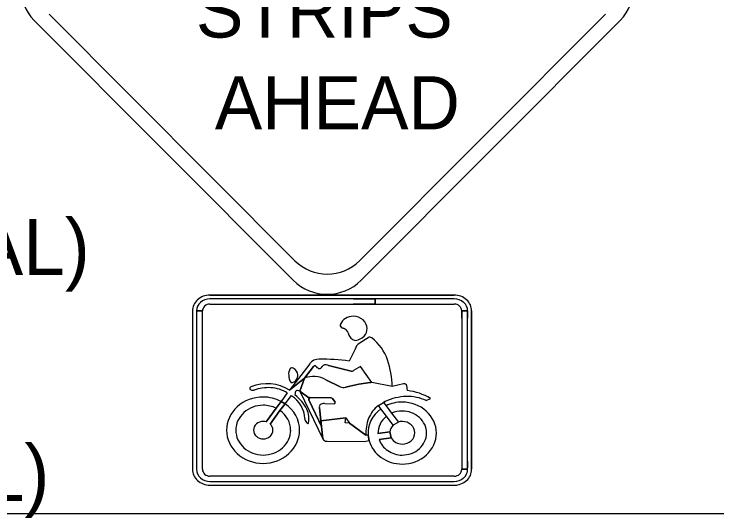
# Model space of a CAD drawing. Extents: x 0 to 34, y 0 to 22.
# Drawn here: x 10.385 to 11.891, y 12.808 to 13.889 of the extents above; entities that cross this region are included whole.
import ezdxf

# ---------------------------------------------------------------- set-up
doc = ezdxf.new("R2010")
doc.units = 0
for name, color, linetype in [('LAYER_1', 7, 'Continuous'), ('Level 1', 7, 'Continuous'), ('Level 4', 7, 'Continuous')]:
    doc.layers.add(name, color=color, linetype=linetype)

msp = doc.modelspace()

# ---------------------------------------------------------------- linework, layer by layer
at = {"layer": 'LAYER_1'}
for p, q in [((11.0941, 13.0126), (11.0941, 13.0126)), ((11.1456, 12.9735), (11.1385, 12.9725))]:
    msp.add_line(p, q, dxfattribs=at)
for points in [[(11.1119, 13.2783), (10.8044, 13.2783)], [(11.3277, 13.2783), (11.1586, 13.2783)], [(10.8044, 13.267), (11.1112, 13.267)], [(11.1586, 13.267), (11.3277, 13.267)], [(10.7757, 13.2523), (10.7757, 12.9128)], [(10.7882, 12.9128), (10.7882, 13.2523)], [(11.1072, 13.1229), (11.0581, 13.1356)], [(11.026, 13.1334), (11.0067, 13.1081)], [(11.1514, 13.0987), (11.1266, 13.1334), (11.112, 13.1246)], [(11.0527, 13.1048), (11.0836, 13.0894)], [(11.0957, 13.0892), (11.1038, 13.0912), (11.123, 13.0951), (11.1423, 13.0982), (11.1488, 13.099)], [(11.0156, 13.0635), (11.0159, 13.062), (11.0377, 13.0166)], [(11.0617, 13.0661), (11.0192, 13.0668)], [(11.0724, 13.0564), (11.0667, 13.0645)], [(10.9249, 13.0145), (10.9461, 13.0438)], [(11.0417, 13.0169), (11.0387, 13.0447)], [(11.0501, 13.0539), (11.0706, 13.0535)], [(10.9543, 13.039), (10.9335, 13.0095)], [(11.1936, 13.033), (11.208, 13.014)], [(11.1967, 13.0072), (11.1825, 13.0264)], [(11.1643, 12.9892), (11.19, 12.9928)], [(11.1929, 12.9801), (11.1667, 12.9764)], [(11.3439, 12.9148), (11.3439, 12.9128)], [(11.3563, 12.9128), (11.3563, 12.9157)], [(11.3277, 12.898), (10.8044, 12.898)], [(10.8044, 12.8867), (11.3277, 12.8867)]]:
    msp.add_lwpolyline(points, dxfattribs=at)
for centre, major_axis, start_param, end_param in [((10.8043, 13.2523), (0.0286, 0), 2.354888, 3.142889), ((10.8043, 13.2524), (0.0286, 0), 1.569498, 2.357495), ((11.3277, 13.2524), (0.0286, 0), 0.784097, 1.572095), ((11.3278, 13.2523), (0.0286, 0), 6.281889, 7.06989), ((10.8043, 13.2523), (0.0161, 0), 2.35488, 3.142881), ((10.8043, 13.2523), (0.0161, 0), 1.569492, 2.35749), ((11.3277, 13.2523), (0.0161, 0), 0.78411, 1.572107), ((11.3277, 13.2523), (0.0161, 0), 6.28188, 7.069881), ((11.088, 13.2206), (-0.00457, 0), 0.032568, 0.674005), ((11.1467, 13.1925), (-0.00412, 0), 4.720939, 5.671783), ((11.0343, 13.1247), (-0.0126, 0), 5.262684, 5.426872), ((11.0297, 13.1316), (-0.00376, 0), 4.827665, 5.281365), ((11.0295, 13.1332), (-0.00204, 0), 4.00987, 4.789239), ((11.0274, 13.1312), (-0.00501, 0), 3.509573, 3.978371), ((11.0507, 13.1308), (-0.00632, 0), 4.852944, 5.928056), ((11.0518, 13.1198), (-0.0185, 0), 4.361064, 4.815791), ((10.9991, 13.1169), (-0.0262, 0), 5.767271, 6.398791), ((10.9796, 13.127), (-0.00372, 0), 4.8921, 5.787555), ((10.9793, 13.1251), (-0.00578, 0), 4.121737, 4.785687), ((10.9727, 13.1135), (-0.0202, 0), 3.232872, 4.198935), ((11.0464, 13.1439), (-0.0188, 0), 0.702456, 0.945512), ((11.0395, 13.135), (-0.00686, 0), 0.93035, 1.446538), ((11.0391, 13.1331), (-0.00466, 0), 1.491522, 2.20597), ((11.0352, 13.1376), (-0.0109, 0), 2.222176, 2.647162), ((11.1078, 13.1292), (-0.00687, 0), 1.479744, 1.835654), ((11.108, 13.1277), (-0.00534, 0), 1.880488, 2.431873), ((11.0048, 13.1139), (-0.0317, 0), 6.273179, 6.816187), ((10.9774, 13.1116), (-0.0143, 0), 1.942546, 2.630479), ((10.9676, 13.1158), (-0.0252, 0), 2.65703, 3.113494), ((11.0262, 13.067), (-0.0493, 0), 4.146008, 5.121189), ((10.9797, 13.1023), (-0.00409, 0), 0.992156, 1.614061), ((10.9795, 13.1039), (-0.00578, 0), 1.646424, 2.139806), ((11.0902, 13.1042), (-0.0175, 0), 1.183792, 1.852655), ((11.0955, 13.0885), (-0.000624, 0), 5.236729, 5.4769), ((11.0951, 13.0888), (-0.0000759, 0), 5.759344, 6.253837), ((11.0952, 13.0888), (-0.000182, 0), 5.495012, 5.769556), ((11.0969, 13.0864), (-0.00332, 0), 5.077585, 5.232919), ((11.1499, 13.0871), (-0.0131, 0), 4.655099, 4.797411), ((11.1505, 13.097), (-0.00216, 0), 4.409653, 4.654008), ((11.151, 13.0985), (-0.000514, 0), 4.072077, 4.394159), ((11.1512, 13.0987), (-0.000186, 0), 3.438642, 4.084588), ((11.0173, 13.0645), (-0.00187, 0), 5.210916, 6.082152), ((11.0191, 13.0644), (-0.00369, 0), 6.151629, 6.570773), ((11.0197, 13.0603), (-0.00709, 0), 4.787761, 5.199386), ((11.0628, 13.0624), (-0.00423, 0), 4.365332, 4.959855), ((11.0617, 13.06), (-0.00705, 0), 3.925136, 4.347068), ((10.9185, 12.9969), (-0.0586, 0), 4.712233, 5.499877), ((10.9186, 12.9971), (-0.0583, 0), 4.220966, 4.713332), ((11.0489, 13.0466), (-0.0104, 0), 6.055719, 6.482523), ((11.0448, 13.0473), (-0.00625, 0), 5.437471, 6.036583), ((11.0467, 13.0451), (-0.0093, 0), 4.952968, 5.412061), ((11.0499, 13.0339), (-0.0221, 0), 4.704181, 4.961159), ((11.0699, 13.057), (-0.00389, 0), 1.762717, 2.08582), ((11.0709, 13.0553), (-0.00179, 0), 2.084911, 2.627817), ((11.0691, 13.0551), (-0.00356, 0), 3.227086, 3.570071), ((11.071, 13.0552), (-0.00171, 0), 2.663883, 3.224703), ((10.9183, 12.9967), (-0.0586, 0), 5.495704, 6.283336), ((10.9185, 12.9967), (-0.0587, 0), 3.142214, 4.057396), ((11.2171, 12.9881), (-0.0547, 0), 4.725735, 5.155387), ((11.2163, 12.9906), (-0.0519, 0), 3.924905, 4.712552), ((10.9185, 12.9968), (-0.0206, 0), 4.712229, 5.499892), ((10.9185, 12.9968), (-0.0205, 0), 4.397377, 4.712862), ((11.0439, 13.0223), (-0.00876, 0), 0.78317, 1.009595), ((11.0405, 13.0171), (-0.00214, 0), 0.973214, 1.557052), ((11.0404, 13.0161), (-0.00101, 0), 1.637693, 2.606762), ((11.0384, 13.0171), (-0.0033, 0), 2.615321, 3.051828), ((11.2167, 12.9903), (-0.0524, 0), 5.423212, 6.306208), ((11.2166, 12.9913), (-0.0265, 0), 4.711694, 5.044417), ((11.2167, 12.9912), (-0.0266, 0), 3.924908, 4.712548), ((11.2165, 12.9905), (-0.0519, 0), 3.141423, 3.929059), ((10.9184, 12.9967), (-0.0206, 0), 5.495721, 6.283338), ((10.9186, 12.9967), (-0.0205, 0), 3.141478, 3.89872), ((11.0144, 13.0119), (-0.000835, 0), 2.103689, 2.64035), ((11.2165, 12.9911), (-0.0266, 0), 5.555546, 6.213596), ((11.2167, 12.9911), (-0.0266, 0), 3.141432, 3.929076), ((10.9183, 12.9967), (-0.0586, 0), 6.283025, 7.070668), ((10.9184, 12.9967), (-0.0206, 0), 6.283027, 7.070644), ((10.9185, 12.9967), (-0.0206, 0), 0.783307, 1.570969), ((10.9185, 12.9967), (-0.0206, 0), 1.570644, 2.358276), ((10.9186, 12.9967), (-0.0206, 0), 2.354097, 3.141733), ((10.9187, 12.9967), (-0.0586, 0), 2.354118, 3.141754), ((11.2167, 12.9911), (-0.0266, 0), 2.35411, 3.141753), ((11.2164, 12.9905), (-0.0519, 0), 2.354414, 3.141693), ((11.2169, 12.9913), (-0.0528, 0), 0.314554, 0.927843), ((11.2167, 12.9911), (-0.0267, 0), 0.473898, 1.5692), ((11.2167, 12.991), (-0.0266, 0), 1.570638, 2.358278), ((10.9185, 12.9966), (-0.0586, 0), 0.783315, 1.570955), ((10.9185, 12.9965), (-0.0586, 0), 1.570642, 2.358285), ((11.2164, 12.9903), (-0.0518, 0), 1.569604, 2.35874), ((11.2167, 12.9901), (-0.0516, 0), 0.91727, 1.564128), ((10.8043, 12.9127), (0.0286, 0), 3.140296, 3.928298), ((10.8043, 12.9127), (0.0161, 0), 3.140304, 3.928305), ((11.3277, 12.9127), (0.0161, 0), 5.49649, 6.284491), ((11.3278, 12.9127), (0.0286, 0), 5.49648, 6.284482), ((10.8043, 12.9127), (0.0286, 0), 3.92569, 4.713687), ((10.8043, 12.9127), (0.0161, 0), 3.925695, 4.713693), ((11.3277, 12.9127), (0.0161, 0), 4.711078, 5.499076), ((11.3277, 12.9127), (0.0286, 0), 4.711091, 5.499088)]:
    msp.add_ellipse(centre, major_axis=major_axis, ratio=0.908311, start_param=start_param, end_param=end_param, dxfattribs=at)
at = {"layer": 'Level 1'}
for p, q in [((10.4595, 13.8888), (10.9864, 13.3601)), ((11.1251, 13.3601), (11.6521, 13.8888)), ((10.4278, 13.8751), (10.9824, 13.3184)), ((11.1286, 13.3184), (11.6831, 13.8751)), ((10.8044, 13.2862), (11.3277, 13.2862)), ((11.1586, 13.2783), (10.8044, 13.2783)), ((11.1586, 13.267), (11.1586, 13.2783)), ((11.3277, 13.2783), (11.1586, 13.2783)), ((11.1586, 13.2783), (11.1586, 13.267)), ((10.8044, 13.267), (11.1586, 13.267)), ((11.1586, 13.267), (11.3277, 13.267)), ((10.767, 13.2523), (10.767, 12.9365)), ((10.7757, 13.2523), (10.7882, 13.2523)), ((10.7882, 13.2523), (10.7757, 13.2523)), ((10.7757, 13.2523), (10.7757, 12.9128)), ((10.7882, 12.9128), (10.7882, 13.2523)), ((11.3439, 13.2523), (11.3563, 13.2523)), ((11.3439, 13.2523), (11.3439, 12.9128)), ((11.3563, 13.2523), (11.3439, 13.2523)), ((11.3563, 12.9128), (11.3563, 13.2523)), ((11.365, 13.2523), (11.365, 12.9128)), ((11.0834, 13.2205), (11.0869, 13.2163)), ((11.1005, 13.2051), (11.1022, 13.2007)), ((11.0067, 13.1081), (10.9749, 13.0822)), ((10.9749, 13.0822), (11.0067, 13.1081)), ((10.9966, 13.0805), (11.0067, 13.1081)), ((11.0067, 13.1081), (10.9966, 13.0805)), ((10.9775, 13.0992), (10.9799, 13.0986)), ((11.1947, 13.0904), (11.1514, 13.0987)), ((11.1947, 13.0904), (11.1514, 13.0987)), ((10.9701, 13.0767), (10.9567, 13.0584)), ((10.9966, 13.0805), (11.0461, 12.978)), ((11.0164, 13.066), (10.9966, 13.0805)), ((10.9966, 13.0805), (11.0164, 13.066)), ((10.9567, 13.0584), (10.9461, 13.0438)), ((10.9461, 13.0438), (10.9567, 13.0584)), ((10.9654, 13.0532), (10.9567, 13.0584)), ((10.9567, 13.0584), (10.9654, 13.0532)), ((10.9654, 13.0532), (10.9791, 13.0707)), ((11.0159, 13.062), (11.0192, 13.0668)), ((11.0377, 13.0166), (11.0159, 13.062)), ((10.9461, 13.0438), (10.9249, 13.0145)), ((10.9543, 13.039), (10.9654, 13.0532)), ((10.9654, 13.0532), (10.9543, 13.039)), ((11.0461, 12.978), (11.0387, 13.0447)), ((11.0387, 13.0447), (11.0417, 13.0169)), ((11.0387, 13.0447), (11.0461, 12.978)), ((11.1653, 13.0495), (11.1796, 13.0581)), ((11.1653, 13.0495), (11.1796, 13.0581)), ((11.1816, 13.0491), (11.1936, 13.033)), ((11.1816, 13.0491), (11.1936, 13.033)), ((10.9335, 13.0095), (10.9543, 13.039)), ((11.1825, 13.0264), (11.1703, 13.0423)), ((11.1825, 13.0264), (11.1703, 13.0423)), ((11.0428, 13.006), (11.0377, 13.0166)), ((11.0954, 13.0232), (11.0417, 13.0169)), ((11.0417, 13.0169), (11.0954, 13.0232)), ((11.0417, 13.0169), (11.0428, 13.006)), ((11.0941, 13.0126), (11.0954, 13.0232)), ((11.0954, 13.0232), (11.103, 13.0119)), ((11.208, 13.014), (11.1967, 13.0072)), ((11.208, 13.014), (11.1967, 13.0072)), ((11.0149, 13.0112), (11.0152, 13.0115)), ((11.103, 13.0119), (11.0941, 13.0126)), ((11.1385, 12.9857), (11.103, 13.0119)), ((11.103, 13.0119), (11.1385, 12.9857)), ((11.1433, 12.9863), (11.1456, 12.9735)), ((11.1456, 12.9735), (11.1433, 12.9863)), ((11.19, 12.9928), (11.1643, 12.9892)), ((11.19, 12.9928), (11.1929, 12.9801)), ((11.1929, 12.9801), (11.19, 12.9928)), ((11.0552, 12.973), (11.1385, 12.9725)), ((11.1667, 12.9764), (11.1929, 12.9801)), ((11.3563, 12.9128), (11.3439, 12.9128)), ((11.3439, 12.9128), (11.3563, 12.9128)), ((11.3277, 12.898), (10.8044, 12.898)), ((10.8044, 12.8867), (11.3277, 12.8867)), ((10.8044, 12.8788), (11.3332, 12.8788)), ((1.25, 12.8177), (21.968, 12.8177))]:
    msp.add_line(p, q, dxfattribs=at)
for points in [[(11.3277, 13.2862), (10.8044, 13.2862)], [(10.767, 13.2523), (10.767, 12.9128)], [(11.365, 12.9128), (11.365, 13.2523)], [(11.1433, 13.1946), (11.124, 13.1825)], [(11.1156, 13.1705), (11.1029, 13.1447)], [(11.0184, 13.1392), (10.9749, 13.0822)], [(11.0581, 13.1356), (11.1072, 13.1229)], [(11.0067, 13.1081), (11.026, 13.1334)], [(11.1514, 13.0987), (11.1266, 13.1334), (11.112, 13.1246)], [(11.0836, 13.0894), (11.0527, 13.1048)], [(11.1488, 13.099), (11.1423, 13.0982), (11.123, 13.0951), (11.1038, 13.0912), (11.0957, 13.0892)], [(11.2194, 13.0959), (11.1947, 13.0904)], [(11.2273, 13.0816), (11.2261, 13.0921)], [(11.0192, 13.0668), (11.0617, 13.0661)], [(11.0667, 13.0645), (11.0724, 13.0564)], [(11.2677, 13.0602), (11.2768, 13.0646)], [(11.0387, 13.0447), (11.0417, 13.0169)], [(11.0501, 13.0539), (11.0706, 13.0535)], [(11.1703, 13.0423), (11.1653, 13.0495)], [(11.1796, 13.0581), (11.176, 13.0563), (11.1816, 13.0491)], [(11.1936, 13.033), (11.208, 13.014)], [(11.1967, 13.0072), (11.1825, 13.0264)], [(11.1433, 12.9863), (11.1385, 12.9857)], [(10.8044, 12.8788), (11.3277, 12.8788)]]:
    msp.add_lwpolyline(points, dxfattribs=at)
for centre, major_axis, ratio, start_param, end_param in [((10.5009, 13.9484), (0, -0.1036), 0.996122, 3.926991, 5.497787), ((11.6101, 13.9484), (0, 0.1036), 0.996122, 3.926991, 5.497787), ((11.0558, 13.4296), (0, -0.0984), 0.996122, 5.497787, 7.068583), ((11.0555, 13.3916), (0, -0.1036), 0.996122, 5.497787, 7.068583), ((10.8043, 13.2524), (0.0373, 0), 0.908311, 1.569493, 2.357491), ((11.3277, 13.2524), (0.0373, 0), 0.908311, 0.784102, 1.572099), ((10.8042, 13.2523), (0.0373, 0), 0.908311, 2.354893, 3.142895), ((10.8043, 13.2523), (0.0286, 0), 0.908311, 2.354888, 3.142889), ((10.8043, 13.2524), (0.0286, 0), 0.908311, 1.569498, 2.357495), ((11.3277, 13.2524), (0.0286, 0), 0.908311, 0.784097, 1.572095), ((11.3278, 13.2523), (0.0286, 0), 0.908311, 6.281889, 7.06989), ((11.3278, 13.2523), (0.0373, 0), 0.908311, 6.281883, 7.069885), ((10.8043, 13.2523), (0.0161, 0), 0.908311, 2.35488, 3.142881), ((10.8043, 13.2523), (0.0161, 0), 0.908311, 1.569492, 2.35749), ((11.3277, 13.2523), (0.0161, 0), 0.908311, 0.78411, 1.572107), ((11.3277, 13.2523), (0.0161, 0), 0.908311, 6.28188, 7.069881), ((11.1114, 13.2146), (-0.0291, 0), 0.908311, 4.705639, 5.923728), ((11.1104, 13.211), (-0.033, 0), 0.908311, 3.978802, 4.676139), ((11.1096, 13.2138), (-0.0314, 0), 0.908311, 3.173088, 3.894507), ((11.0922, 13.2206), (-0.00877, 0), 0.908311, 5.857102, 6.294277), ((11.0937, 13.2302), (-0.0167, 0), 0.908311, 1.153635, 1.387292), ((11.0851, 13.2024), (-0.0152, 0), 0.908311, 3.653515, 4.342445), ((11.0725, 13.1957), (-0.0298, 0), 0.908311, 3.496132, 3.664021), ((11.1137, 13.2138), (-0.0273, 0), 0.908311, 2.452615, 3.176472), ((11.1253, 13.2084), (-0.0246, 0), 0.908311, 0.351362, 0.808667), ((11.1109, 13.2187), (-0.0329, 0), 0.908311, 1.7431, 2.381434), ((11.1461, 13.1887), (-0.00828, 0), 0.908311, 4.044764, 4.637467), ((11.0741, 13.1154), (-0.1164, 0), 0.908311, 3.449695, 3.98841), ((11.1169, 13.2009), (-0.0128, 0), 0.908311, 0.833899, 1.542338), ((11.1365, 13.1669), (-0.0213, 0), 0.908311, 5.338033, 6.09487), ((11.0387, 13.1269), (-0.0245, 0), 0.908311, 4.729767, 5.693756), ((11.0381, 12.7527), (-0.4364, 0), 0.908311, 4.563446, 4.712046), ((11.0343, 13.1247), (-0.0126, 0), 0.908311, 5.262684, 5.426872), ((11.0297, 13.1316), (-0.00376, 0), 0.908311, 4.827665, 5.281365), ((11.0295, 13.1332), (-0.00204, 0), 0.908311, 4.00987, 4.789239), ((11.0274, 13.1312), (-0.00501, 0), 0.908311, 3.509573, 3.978371), ((11.0507, 13.1308), (-0.00632, 0), 0.908311, 4.852944, 5.928056), ((11.0518, 13.1198), (-0.0185, 0), 0.908311, 4.361064, 4.815791), ((10.9738, 13.0888), (-0.2209, 0), 0.908311, 3.149656, 3.43833), ((10.9991, 13.1169), (-0.0262, 0), 0.908311, 5.767271, 6.398791), ((10.9796, 13.127), (-0.00372, 0), 0.908311, 4.8921, 5.787555), ((10.9793, 13.1251), (-0.00578, 0), 0.908311, 4.121737, 4.785687), ((10.9727, 13.1135), (-0.0202, 0), 0.908311, 3.232872, 4.198935), ((11.0464, 13.1439), (-0.0188, 0), 0.908311, 0.702456, 0.945512), ((11.0395, 13.135), (-0.00686, 0), 0.908311, 0.93035, 1.446538), ((11.0391, 13.1331), (-0.00466, 0), 0.908311, 1.491522, 2.20597), ((11.0352, 13.1376), (-0.0109, 0), 0.908311, 2.222176, 2.647162), ((11.108, 13.1277), (-0.00534, 0), 0.908311, 1.880488, 2.431873), ((11.0048, 13.1139), (-0.0317, 0), 0.908311, 6.273179, 6.816187), ((10.9774, 13.1116), (-0.0143, 0), 0.908311, 1.942546, 2.630479), ((10.9676, 13.1158), (-0.0252, 0), 0.908311, 2.65703, 3.113494), ((11.0262, 13.067), (-0.0493, 0), 0.908311, 4.146008, 5.121189), ((10.8941, 13.085), (-0.00508, 0), 0.908311, 5.099644, 5.508324), ((10.9268, 13.0208), (-0.083, 0), 0.908311, 4.093245, 5.14233), ((10.9795, 13.1039), (-0.00578, 0), 0.908311, 1.646424, 2.139806), ((11.0902, 13.1042), (-0.0175, 0), 0.908311, 1.183792, 1.852655), ((11.2212, 13.0917), (-0.00494, 0), 0.908311, 4.200469, 5.080563), ((11.2198, 13.091), (-0.00641, 0), 0.908311, 3.329239, 4.067172), ((10.8931, 13.0863), (-0.0035, 0), 0.908311, 6.081493, 6.997623), ((10.8927, 13.0863), (-0.00318, 0), 0.908311, 5.515758, 6.036142), ((10.8951, 13.0878), (-0.00605, 0), 0.908311, 0.696569, 1.348596), ((10.8957, 13.0902), (-0.00882, 0), 0.908311, 1.347609, 1.930833), ((10.9301, 13.0074), (-0.0886, 0), 0.908311, 4.659605, 5.072995), ((10.9287, 13.0199), (-0.075, 0), 0.908311, 4.127544, 4.631237), ((11.0097, 13.0723), (-0.0233, 0), 0.908311, 6.027854, 6.283354), ((10.9941, 13.0762), (-0.00718, 0), 0.908311, 5.487322, 6.050103), ((10.9919, 13.0778), (-0.00434, 0), 0.908311, 4.639054, 5.429182), ((10.9913, 13.072), (-0.0108, 0), 0.908311, 4.197487, 4.625487), ((11.2129, 12.9791), (-0.1137, 0), 0.908311, 4.116119, 4.58576), ((10.9181, 12.9968), (-0.078, 0), 0.908311, 4.712232, 5.499879), ((10.9182, 12.9971), (-0.0777, 0), 0.908311, 4.194037, 4.713382), ((10.937, 13.0192), (-0.0706, 0), 0.908311, 3.182579, 4.072359), ((10.9263, 13.0072), (-0.0935, 0), 0.908311, 3.557207, 4.015148), ((11.0197, 13.0603), (-0.00709, 0), 0.908311, 4.787761, 5.199386), ((11.2296, 12.9702), (-0.1089, 0), 0.908311, 4.756028, 5.18997), ((11.2271, 12.9871), (-0.0902, 0), 0.908311, 4.244605, 4.736829), ((10.9179, 12.9966), (-0.078, 0), 0.908311, 5.495715, 6.283347), ((10.9185, 12.9969), (-0.0586, 0), 0.908311, 4.712233, 5.499877), ((10.9186, 12.9971), (-0.0583, 0), 0.908311, 4.220966, 4.713332), ((10.9182, 12.9965), (-0.0782, 0), 0.908311, 3.14224, 4.063577), ((11.0489, 13.0466), (-0.0104, 0), 0.908311, 6.055719, 6.482523), ((11.0467, 13.0451), (-0.0093, 0), 0.908311, 4.952968, 5.412061), ((11.0499, 13.0339), (-0.0221, 0), 0.908311, 4.704181, 4.961159), ((11.0691, 13.0551), (-0.00356, 0), 0.908311, 3.227086, 3.570071), ((11.2098, 13.0011), (-0.0694, 0), 0.908311, 5.409426, 5.942138), ((11.217, 12.987), (-0.077, 0), 0.908311, 4.721077, 5.189741), ((11.2163, 12.9907), (-0.0729, 0), 0.908311, 3.924895, 4.712546), ((10.9183, 12.9967), (-0.0586, 0), 0.908311, 5.495704, 6.283336), ((10.9185, 12.9967), (-0.0587, 0), 0.908311, 3.142214, 4.057396), ((10.9572, 13.0212), (-0.0591, 0), 0.908311, 2.968079, 3.528644), ((11.2169, 12.9904), (-0.0737, 0), 0.908311, 5.39749, 6.344011), ((11.2171, 12.9881), (-0.0547, 0), 0.908311, 4.725735, 5.155387), ((11.2163, 12.9906), (-0.0519, 0), 0.908311, 3.924905, 4.712552), ((11.2165, 12.9905), (-0.0729, 0), 0.908311, 3.141438, 3.929066), ((10.9185, 12.9968), (-0.0206, 0), 0.908311, 4.712229, 5.499892), ((10.9185, 12.9968), (-0.0205, 0), 0.908311, 4.397377, 4.712862), ((11.0248, 13.0231), (-0.0174, 0), 0.908311, 0.079011, 0.684715), ((11.2495, 12.9896), (-0.1111, 0), 0.908311, 5.953775, 6.322201), ((11.2167, 12.9903), (-0.0524, 0), 0.908311, 5.423212, 6.306208), ((11.2166, 12.9913), (-0.0265, 0), 0.908311, 4.711694, 5.044417), ((11.2167, 12.9912), (-0.0266, 0), 0.908311, 3.924908, 4.712548), ((11.2165, 12.9905), (-0.0519, 0), 0.908311, 3.141423, 3.929059), ((10.9184, 12.9967), (-0.0206, 0), 0.908311, 5.495721, 6.283338), ((10.9186, 12.9967), (-0.0205, 0), 0.908311, 3.141478, 3.89872), ((11.0194, 13.019), (-0.0103, 0), 0.908311, 0.685474, 0.872642), ((11.0155, 13.0147), (-0.0042, 0), 0.908311, 0.855486, 1.194687), ((11.0145, 13.0125), (-0.00153, 0), 0.908311, 1.214993, 1.553328), ((11.0145, 13.0119), (-0.000835, 0), 0.908311, 1.55517, 2.07586), ((11.0137, 13.0122), (-0.00162, 0), 0.908311, 2.64441, 2.99984), ((11.2165, 12.9911), (-0.0266, 0), 0.908311, 5.555546, 6.213596), ((11.2167, 12.9911), (-0.0266, 0), 0.908311, 3.141432, 3.929076), ((10.9179, 12.9966), (-0.078, 0), 0.908311, 6.283024, 7.070656), ((10.9183, 12.9967), (-0.0586, 0), 0.908311, 6.283025, 7.070668), ((10.9184, 12.9967), (-0.0206, 0), 0.908311, 6.283027, 7.070644), ((10.9185, 12.9967), (-0.0206, 0), 0.908311, 0.783307, 1.570969), ((10.9185, 12.9967), (-0.0206, 0), 0.908311, 1.570644, 2.358276), ((10.9186, 12.9967), (-0.0206, 0), 0.908311, 2.354097, 3.141733), ((10.9187, 12.9967), (-0.0586, 0), 0.908311, 2.354118, 3.141754), ((10.9183, 12.9966), (-0.078, 0), 0.908311, 2.354106, 3.141749), ((11.2167, 12.9911), (-0.0266, 0), 0.908311, 2.35411, 3.141753), ((11.2164, 12.9905), (-0.0519, 0), 0.908311, 2.354414, 3.141693), ((11.2165, 12.9905), (-0.073, 0), 0.908311, 2.354422, 3.141689), ((11.0536, 12.9806), (-0.00797, 0), 0.908311, 0.374005, 1.03044), ((11.0553, 12.984), (-0.0121, 0), 0.908311, 1.064739, 1.562037), ((11.2163, 12.9907), (-0.0733, 0), 0.908311, 0.261882, 0.909811), ((11.2169, 12.9913), (-0.0528, 0), 0.908311, 0.314554, 0.927843), ((11.2167, 12.9911), (-0.0267, 0), 0.908311, 0.473898, 1.5692), ((11.2167, 12.991), (-0.0266, 0), 0.908311, 1.570638, 2.358278), ((10.9185, 12.9966), (-0.0586, 0), 0.908311, 0.783315, 1.570955), ((10.9185, 12.9965), (-0.0586, 0), 0.908311, 1.570642, 2.358285), ((11.2164, 12.9903), (-0.0518, 0), 0.908311, 1.569604, 2.35874), ((10.9181, 12.9964), (-0.078, 0), 0.908311, 0.78331, 1.570957), ((10.9181, 12.9964), (-0.078, 0), 0.908311, 1.570638, 2.358274), ((11.2164, 12.9904), (-0.0731, 0), 0.908311, 0.907104, 1.570296), ((11.2167, 12.9901), (-0.0516, 0), 0.908311, 0.91727, 1.564128), ((11.2164, 12.9902), (-0.0728, 0), 0.908311, 1.569532, 2.358757), ((10.8042, 12.9127), (0.0373, 0), 0.908311, 3.140291, 3.928292), ((10.8043, 12.9127), (0.0286, 0), 0.908311, 3.140296, 3.928298), ((10.8043, 12.9127), (0.0161, 0), 0.908311, 3.140304, 3.928305), ((11.3277, 12.9127), (0.0161, 0), 0.908311, 5.49649, 6.284491), ((11.3278, 12.9127), (0.0286, 0), 0.908311, 5.49648, 6.284482), ((11.3278, 12.9127), (0.0373, 0), 0.908311, 5.496486, 6.284487), ((10.8043, 12.9127), (0.0286, 0), 0.908311, 3.92569, 4.713687), ((10.8043, 12.9127), (0.0161, 0), 0.908311, 3.925695, 4.713693), ((11.3277, 12.9127), (0.0161, 0), 0.908311, 4.711078, 5.499076), ((11.3277, 12.9127), (0.0286, 0), 0.908311, 4.711091, 5.499088), ((10.8043, 12.9127), (0.0373, 0), 0.908311, 3.925695, 4.713692), ((11.3277, 12.9127), (0.0373, 0), 0.908311, 4.711086, 5.499083)]:
    msp.add_ellipse(centre, major_axis=major_axis, ratio=ratio, start_param=start_param, end_param=end_param, dxfattribs=at)
at = {"layer": 'Level 4'}
for p, q in [((11.1119, 13.2783), (11.1586, 13.2783)), ((11.1586, 13.267), (11.1112, 13.267)), ((11.3439, 13.2371), (11.3439, 13.2523)), ((11.3563, 13.2523), (11.3563, 13.2367)), ((11.3439, 12.9292), (11.3439, 12.9148)), ((11.3563, 12.9302), (11.3563, 12.9157))]:
    msp.add_line(p, q, dxfattribs=at)

# ---------------------------------------------------------------- texts
at = {"layer": 'Level 1'}
for s, height, p in [('STRIPS', 0.11396, (10.7742, 13.8385)), ('AHEAD', 0.11396, (10.8148, 13.6416)), ('(*OPTIONAL)', 0.12, (9.5661, 13.3294)), ('(*OPTIONAL)', 0.12, (9.4796, 12.8446))]:
    msp.add_text(s, height=height, dxfattribs=at).set_placement(p)

doc.saveas('drawing.dxf')
